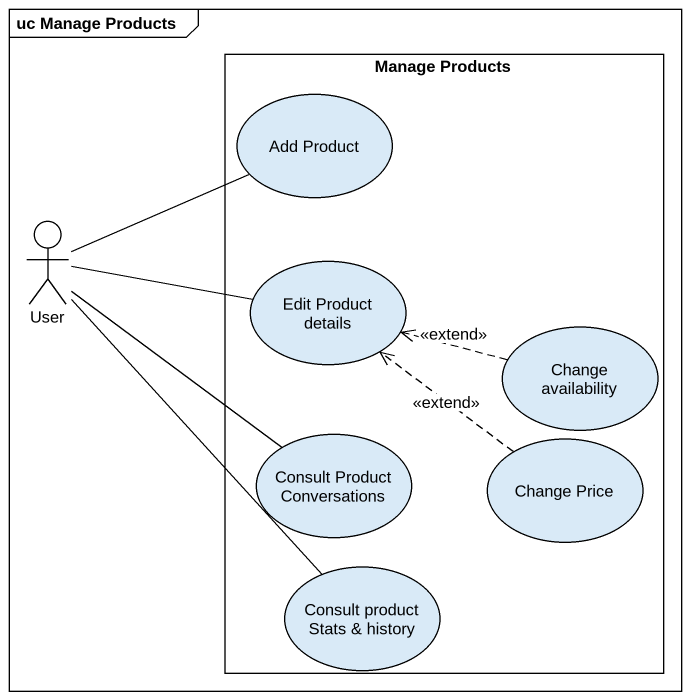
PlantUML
@startuml
mainframe uc Manage Products
rectangle "Manage Products" as Manage_Products {
  usecase "Add Product" as Add_Product
  usecase "Edit Product details" as Edit_Product_details
  usecase "Change availability" as Change_availability
  usecase "Consult Product Conversations" as Consult_Product
  usecase "Change Price" as Change_Price
  usecase "Consult product Stats & history" as Consult_product_Stats
}
actor User
User -right- Add_Product
User -right- Edit_Product_details
User -- Consult_Product
User -- Consult_product_Stats
Change_availability .left.> Edit_Product_details : <<extend>>
Change_Price .up.> Edit_Product_details : <<extend>>
@enduml
